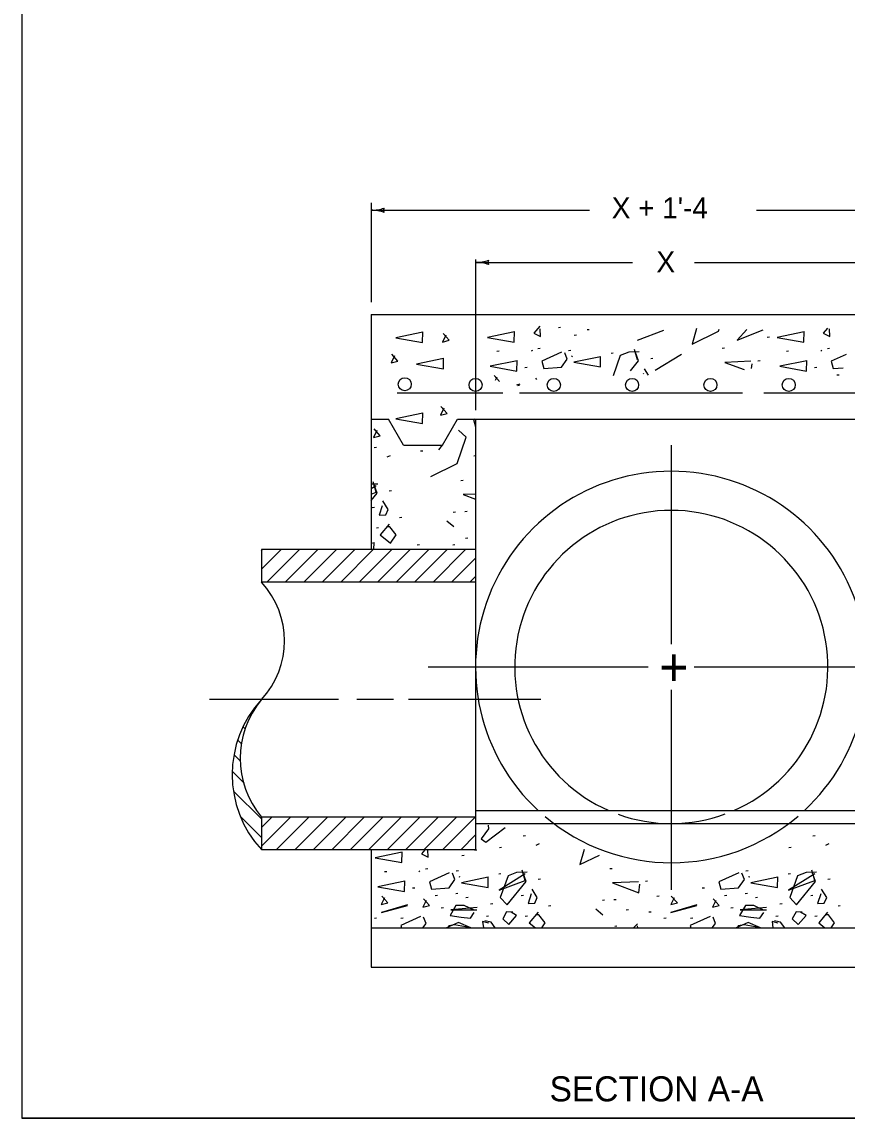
# Model space of a CAD drawing. Extents: x 1007 to 1035.5, y 1000.5 to 1021.5.
# Drawn here: x 1007 to 1014.9, y 1000.5 to 1011 of the extents above; entities that cross this region are included whole.
import ezdxf

# ---------------------------------------------------------------- set-up
doc = ezdxf.new("R2010")
doc.units = 0
for name, color, linetype in [('Level 1', 7, 'Continuous'), ('Level 10', 7, 'Continuous'), ('Level 11', 7, 'Continuous')]:
    doc.layers.add(name, color=color, linetype=linetype)

msp = doc.modelspace()

# ---------------------------------------------------------------- linework, layer by layer
at = {"layer": 'Level 1'}
for p, q in [((1010.345, 1009.268), (1010.345, 1008.317)), ((1010.345, 1009.196), (1012.437, 1009.196)), ((1014.036, 1009.196), (1016.095, 1009.196)), ((1011.345, 1008.724), (1011.345, 1007.282)), ((1011.345, 1008.696), (1012.849, 1008.696)), ((1013.444, 1008.696), (1015.095, 1008.696)), ((1010.345, 1008.196), (1016.095, 1008.196)), ((1010.345, 1008.196), (1010.345, 1005.946)), ((1010.595, 1007.446), (1011.607, 1007.446)), ((1011.765, 1007.446), (1013.901, 1007.446)), ((1014.106, 1007.446), (1015.845, 1007.446)), ((1010.343, 1007.196), (1010.345, 1007.196)), ((1010.345, 1007.196), (1010.51, 1007.196)), ((1010.654, 1006.946), (1010.51, 1007.196)), ((1011.027, 1006.946), (1011.171, 1007.196)), ((1011.171, 1007.196), (1011.343, 1007.196)), ((1011.345, 1007.196), (1015.095, 1007.196)), ((1011.345, 1007.196), (1011.345, 1003.071)), ((1010.654, 1006.946), (1011.027, 1006.946)), ((1013.22, 1006.945), (1013.22, 1005.041)), ((1011.345, 1005.946), (1009.294, 1005.946)), ((1009.294, 1005.946), (1009.294, 1005.633)), ((1009.294, 1005.935), (1009.306, 1005.946)), ((1009.294, 1005.758), (1009.482, 1005.946)), ((1009.347, 1005.633), (1009.659, 1005.946)), ((1009.523, 1005.633), (1009.836, 1005.946)), ((1009.7, 1005.633), (1010.013, 1005.946)), ((1009.877, 1005.633), (1010.189, 1005.946)), ((1010.054, 1005.633), (1010.366, 1005.946)), ((1010.231, 1005.633), (1010.543, 1005.946)), ((1010.407, 1005.633), (1010.72, 1005.946)), ((1010.584, 1005.633), (1010.897, 1005.946)), ((1010.761, 1005.633), (1011.073, 1005.946)), ((1010.938, 1005.633), (1011.25, 1005.946)), ((1011.114, 1005.633), (1011.345, 1005.864)), ((1011.345, 1005.633), (1009.294, 1005.633)), ((1011.291, 1005.633), (1011.345, 1005.688)), ((1010.89, 1004.821), (1013, 1004.821)), ((1013.44, 1004.821), (1015.468, 1004.821)), ((1013.22, 1004.601), (1013.22, 1002.686)), ((1010.032, 1004.508), (1008.797, 1004.508)), ((1010.56, 1004.508), (1010.208, 1004.508)), ((1011.97, 1004.508), (1010.703, 1004.508)), ((1009.122, 1004.245), (1009.142, 1004.225)), ((1009.069, 1004.12), (1009.106, 1004.083)), ((1009.034, 1003.978), (1009.095, 1003.918)), ((1009.019, 1003.816), (1009.129, 1003.707)), ((1009.031, 1003.628), (1009.294, 1003.365)), ((1009.096, 1003.387), (1009.294, 1003.188)), ((1011.345, 1003.383), (1009.294, 1003.383)), ((1009.294, 1003.383), (1009.294, 1003.071)), ((1009.294, 1003.282), (1009.395, 1003.383)), ((1009.294, 1003.106), (1009.572, 1003.383)), ((1009.436, 1003.071), (1009.749, 1003.383)), ((1009.613, 1003.071), (1009.926, 1003.383)), ((1009.79, 1003.071), (1010.102, 1003.383)), ((1009.967, 1003.071), (1010.279, 1003.383)), ((1010.144, 1003.071), (1010.456, 1003.383)), ((1010.32, 1003.071), (1010.633, 1003.383)), ((1010.497, 1003.071), (1010.81, 1003.383)), ((1010.674, 1003.071), (1010.986, 1003.383)), ((1010.851, 1003.071), (1011.163, 1003.383)), ((1011.027, 1003.071), (1011.34, 1003.383)), ((1011.345, 1003.446), (1015.095, 1003.446)), ((1011.345, 1003.321), (1015.095, 1003.321)), ((1011.204, 1003.071), (1011.345, 1003.212)), ((1011.345, 1003.071), (1009.294, 1003.071)), ((1010.345, 1003.071), (1010.345, 1001.946)), ((1010.345, 1002.321), (1016.095, 1002.321)), ((1010.345, 1001.946), (1016.095, 1001.946))]:
    msp.add_line(p, q, dxfattribs=at)
for points in [[(1010.84, 1008.028), (1010.581, 1007.975), (1010.838, 1007.929), (1010.84, 1008.031)], [(1011.061, 1008.001), (1011.029, 1007.934), (1011.093, 1007.95), (1011.035, 1008.017)], [(1011.719, 1008.032), (1011.46, 1007.978)], [(1011.716, 1007.933), (1011.719, 1008.034)], [(1011.961, 1008.086), (1011.903, 1008.018)], [(1011.903, 1008.018), (1011.967, 1007.986)], [(1011.967, 1007.986), (1011.964, 1008.061)], [(1012.16, 1008.072), (1012.139, 1008.069)], [(1012.435, 1008.052), (1012.414, 1008.049)], [(1012.898, 1007.953), (1013.149, 1008.046)], [(1013.463, 1008.062), (1013.42, 1007.914)], [(1013.42, 1007.914), (1013.673, 1008.037)], [(1013.673, 1008.037), (1013.68, 1008.058)], [(1013.943, 1008.054), (1013.852, 1007.952)], [(1013.852, 1007.952), (1014.1, 1008.051)], [(1014.492, 1008.032), (1014.233, 1007.978), (1014.489, 1007.933), (1014.492, 1008.034)], [(1014.716, 1008.066), (1014.676, 1008.018)], [(1014.676, 1008.018), (1014.74, 1007.986)], [(1014.74, 1007.986), (1014.737, 1008.061)], [(1011.46, 1007.978), (1011.716, 1007.933)], [(1012.311, 1008), (1012.29, 1007.997)], [(1014.161, 1007.98), (1014.14, 1007.977)], [(1010.569, 1007.802), (1010.537, 1007.735), (1010.601, 1007.751), (1010.542, 1007.818)], [(1011.571, 1007.847), (1011.55, 1007.844)], [(1011.89, 1007.854), (1011.879, 1007.846)], [(1011.964, 1007.873), (1011.943, 1007.87)], [(1012.17, 1007.837), (1011.98, 1007.749)], [(1012.223, 1007.77), (1012.199, 1007.831)], [(1012.259, 1007.853), (1012.237, 1007.85)], [(1012.274, 1007.793), (1012.263, 1007.798)], [(1012.543, 1007.793), (1012.285, 1007.74), (1012.541, 1007.695), (1012.543, 1007.796)], [(1012.664, 1007.827), (1012.643, 1007.824)], [(1012.732, 1007.806), (1012.662, 1007.61)], [(1012.815, 1007.838), (1012.732, 1007.806)], [(1012.914, 1007.841), (1012.815, 1007.838)], [(1012.898, 1007.763), (1012.868, 1007.862)], [(1012.906, 1007.753), (1012.874, 1007.843)], [(1013.317, 1007.814), (1013.066, 1007.66)], [(1013.729, 1007.875), (1013.708, 1007.873)], [(1014.344, 1007.847), (1014.323, 1007.844)], [(1014.663, 1007.854), (1014.652, 1007.846)], [(1014.737, 1007.873), (1014.716, 1007.87)], [(1014.896, 1007.815), (1014.753, 1007.749)], [(1011.039, 1007.777), (1010.781, 1007.723), (1011.037, 1007.678), (1011.039, 1007.779)], [(1011.745, 1007.754), (1011.486, 1007.701)], [(1011.486, 1007.701), (1011.742, 1007.656)], [(1011.742, 1007.656), (1011.745, 1007.757)], [(1011.84, 1007.689), (1011.818, 1007.687)], [(1011.98, 1007.749), (1011.999, 1007.679)], [(1011.999, 1007.679), (1012.167, 1007.693)], [(1012.167, 1007.693), (1012.223, 1007.77)], [(1012.829, 1007.658), (1012.906, 1007.753)], [(1013.044, 1007.775), (1013.023, 1007.772)], [(1013.982, 1007.75), (1013.732, 1007.739)], [(1013.732, 1007.739), (1013.917, 1007.669)], [(1013.99, 1007.681), (1013.996, 1007.726)], [(1014.07, 1007.755), (1014.048, 1007.752)], [(1014.518, 1007.754), (1014.259, 1007.701)], [(1014.259, 1007.701), (1014.515, 1007.656)], [(1014.515, 1007.656), (1014.518, 1007.757)], [(1014.613, 1007.689), (1014.591, 1007.687)], [(1014.753, 1007.749), (1014.772, 1007.679)], [(1014.772, 1007.679), (1014.866, 1007.687)], [(1011.575, 1007.555), (1011.523, 1007.614)], [(1011.55, 1007.598), (1011.534, 1007.564)], [(1011.933, 1007.575), (1011.923, 1007.587)], [(1012.954, 1007.633), (1012.952, 1007.627)], [(1013.002, 1007.615), (1012.962, 1007.678)], [(1014.829, 1007.617), (1014.807, 1007.615)], [(1011.77, 1007.529), (1011.739, 1007.52)], [(1011.749, 1007.518), (1011.77, 1007.523)], [(1011.041, 1007.299), (1011.009, 1007.233), (1011.073, 1007.249), (1011.014, 1007.315)], [(1010.84, 1007.253), (1010.581, 1007.199), (1010.838, 1007.154), (1010.84, 1007.255)], [(1011.338, 1007.196), (1011.327, 1007.191)], [(1011.327, 1007.191), (1011.345, 1007.122)], [(1010.401, 1007.085), (1010.369, 1007.019), (1010.433, 1007.035), (1010.375, 1007.101)], [(1010.558, 1007.113), (1010.557, 1007.114)], [(1011.255, 1007.023), (1011.183, 1007.09)], [(1011.17, 1006.77), (1011.255, 1007.023)], [(1010.396, 1006.922), (1010.375, 1006.919)], [(1010.84, 1006.889), (1010.818, 1006.887)], [(1011.026, 1006.946), (1010.991, 1006.9)], [(1010.528, 1006.844), (1010.496, 1006.831)], [(1010.916, 1006.647), (1011.17, 1006.77)], [(1011.345, 1006.843), (1011.329, 1006.841)], [(1010.41, 1006.573), (1010.345, 1006.571)], [(1010.394, 1006.557), (1010.345, 1006.527)], [(1010.394, 1006.496), (1010.365, 1006.595)], [(1010.402, 1006.485), (1010.37, 1006.576)], [(1011.226, 1006.608), (1011.204, 1006.605)], [(1010.345, 1006.478), (1010.394, 1006.496)], [(1010.345, 1006.415), (1010.402, 1006.485)], [(1010.54, 1006.507), (1010.519, 1006.504)], [(1011.345, 1006.477), (1011.228, 1006.472)], [(1011.228, 1006.472), (1011.345, 1006.428)], [(1010.377, 1006.35), (1010.355, 1006.347)], [(1010.45, 1006.365), (1010.421, 1006.275), (1010.485, 1006.277), (1010.509, 1006.331), (1010.458, 1006.411)], [(1010.639, 1006.252), (1010.617, 1006.249)], [(1011.137, 1006.163), (1011.071, 1006.219)], [(1011.154, 1006.304), (1011.132, 1006.302)], [(1011.265, 1006.311), (1011.244, 1006.308)], [(1010.416, 1006.154), (1010.395, 1006.151)], [(1010.517, 1006.189), (1010.432, 1006.088), (1010.53, 1006.008), (1010.584, 1006.088), (1010.525, 1006.165), (1010.496, 1006.165)], [(1010.374, 1006.009), (1010.345, 1006.003)], [(1010.372, 1005.946), (1010.374, 1006.012)], [(1011.272, 1006.055), (1011.25, 1006.053)], [(1010.809, 1005.99), (1010.787, 1005.987)], [(1011.147, 1005.99), (1011.126, 1005.987)], [(1011.345, 1005.95), (1011.341, 1005.946)], [(1011.443, 1003.142), (1011.63, 1003.283)], [(1011.465, 1003.305), (1011.47, 1003.27)], [(1011.47, 1003.27), (1011.4, 1003.174)], [(1011.4, 1003.174), (1011.443, 1003.142)], [(1011.824, 1003.203), (1011.802, 1003.201)], [(1014.597, 1003.203), (1014.576, 1003.201)], [(1010.86, 1003.071), (1010.827, 1003.032)], [(1010.891, 1003), (1010.888, 1003.071)], [(1011.359, 1003.066), (1011.338, 1003.063)], [(1011.595, 1003.092), (1011.573, 1003.089)], [(1011.955, 1003.126), (1011.923, 1003.112)], [(1012.387, 1003.074), (1012.344, 1002.928)], [(1014.368, 1003.092), (1014.347, 1003.089)], [(1014.728, 1003.126), (1014.696, 1003.112)], [(1010.643, 1003.046), (1010.384, 1002.992), (1010.64, 1002.947), (1010.643, 1003.048)], [(1010.827, 1003.032), (1010.891, 1003)], [(1011.235, 1003.014), (1011.213, 1003.011)], [(1012.344, 1002.928), (1012.532, 1003.02)], [(1010.495, 1002.86), (1010.474, 1002.858)], [(1010.813, 1002.868), (1010.803, 1002.86)], [(1010.888, 1002.887), (1010.867, 1002.884)], [(1011.182, 1002.867), (1011.161, 1002.864)], [(1011.822, 1002.839), (1011.571, 1002.684), (1011.822, 1002.777), (1011.792, 1002.876)], [(1011.838, 1002.855), (1011.739, 1002.852), (1011.656, 1002.82), (1011.582, 1002.612), (1011.648, 1002.543), (1011.83, 1002.767), (1011.798, 1002.857)], [(1012.653, 1002.889), (1012.632, 1002.887)], [(1013.956, 1002.867), (1013.934, 1002.864)], [(1014.595, 1002.839), (1014.344, 1002.684), (1014.595, 1002.777), (1014.565, 1002.876)], [(1014.611, 1002.855), (1014.512, 1002.852), (1014.429, 1002.82), (1014.355, 1002.612), (1014.421, 1002.543), (1014.603, 1002.767), (1014.571, 1002.857)], [(1010.669, 1002.768), (1010.41, 1002.715), (1010.666, 1002.669), (1010.669, 1002.771)], [(1011.093, 1002.85), (1010.904, 1002.762), (1010.923, 1002.693), (1011.091, 1002.706), (1011.147, 1002.784), (1011.123, 1002.845)], [(1011.197, 1002.807), (1011.187, 1002.812)], [(1011.467, 1002.807), (1011.209, 1002.754), (1011.465, 1002.709), (1011.467, 1002.81)], [(1011.588, 1002.841), (1011.567, 1002.838)], [(1011.968, 1002.788), (1011.946, 1002.786)], [(1012.906, 1002.764), (1012.656, 1002.753), (1012.909, 1002.657), (1012.92, 1002.74)], [(1012.993, 1002.769), (1012.972, 1002.766)], [(1013.866, 1002.85), (1013.677, 1002.762)], [(1013.677, 1002.762), (1013.696, 1002.693)], [(1013.864, 1002.706), (1013.92, 1002.784)], [(1013.92, 1002.784), (1013.896, 1002.845)], [(1013.971, 1002.807), (1013.96, 1002.812)], [(1014.24, 1002.807), (1013.982, 1002.754), (1014.238, 1002.709), (1014.24, 1002.81)], [(1014.361, 1002.841), (1014.34, 1002.838)], [(1014.741, 1002.788), (1014.72, 1002.786)], [(1010.764, 1002.703), (1010.742, 1002.701)], [(1011.176, 1002.651), (1011.155, 1002.648)], [(1011.878, 1002.647), (1011.848, 1002.556), (1011.912, 1002.559), (1011.936, 1002.612), (1011.886, 1002.692)], [(1013.537, 1002.703), (1013.515, 1002.701)], [(1013.696, 1002.693), (1013.864, 1002.706)], [(1013.949, 1002.651), (1013.928, 1002.648)], [(1014.651, 1002.647), (1014.621, 1002.556), (1014.685, 1002.559), (1014.709, 1002.612), (1014.659, 1002.692)], [(1010.474, 1002.611), (1010.442, 1002.545), (1010.506, 1002.561), (1010.447, 1002.627)], [(1010.693, 1002.543), (1010.443, 1002.468), (1010.693, 1002.537)], [(1010.873, 1002.585), (1010.841, 1002.519), (1010.905, 1002.535), (1010.847, 1002.601)], [(1010.98, 1002.631), (1010.958, 1002.629)], [(1011.274, 1002.612), (1011.253, 1002.609)], [(1011.51, 1002.553), (1011.488, 1002.55)], [(1011.804, 1002.631), (1011.783, 1002.629)], [(1012.581, 1002.586), (1012.56, 1002.583)], [(1012.692, 1002.592), (1012.671, 1002.589)], [(1013.105, 1002.625), (1013.083, 1002.622)], [(1013.247, 1002.611), (1013.215, 1002.545), (1013.279, 1002.561), (1013.22, 1002.627)], [(1013.466, 1002.543), (1013.216, 1002.468), (1013.466, 1002.537)], [(1013.646, 1002.585), (1013.614, 1002.519), (1013.678, 1002.535), (1013.62, 1002.601)], [(1013.753, 1002.631), (1013.731, 1002.629)], [(1014.047, 1002.612), (1014.026, 1002.609)], [(1014.283, 1002.553), (1014.261, 1002.55)], [(1014.577, 1002.631), (1014.556, 1002.629)], [(1011.038, 1002.514), (1011.017, 1002.511)], [(1011.331, 1002.492), (1011.237, 1002.535), (1011.157, 1002.535), (1011.101, 1002.439), (1011.208, 1002.425), (1011.296, 1002.415), (1011.333, 1002.468)], [(1011.36, 1002.516), (1011.107, 1002.495), (1011.357, 1002.495)], [(1011.702, 1002.473), (1011.643, 1002.476), (1011.606, 1002.407), (1011.664, 1002.353), (1011.739, 1002.439), (1011.686, 1002.471)], [(1011.944, 1002.471), (1011.859, 1002.369)], [(1011.952, 1002.447), (1011.923, 1002.447)], [(1012.011, 1002.369), (1011.952, 1002.447)], [(1012.066, 1002.533), (1012.045, 1002.53)], [(1012.565, 1002.444), (1012.498, 1002.5)], [(1012.81, 1002.494), (1012.789, 1002.491)], [(1013.026, 1002.474), (1013.005, 1002.472)], [(1013.812, 1002.514), (1013.79, 1002.511)], [(1014.104, 1002.492), (1014.011, 1002.535), (1013.931, 1002.535), (1013.875, 1002.439), (1013.981, 1002.425), (1014.069, 1002.415), (1014.107, 1002.468)], [(1014.133, 1002.516), (1013.88, 1002.495), (1014.131, 1002.495)], [(1014.475, 1002.473), (1014.416, 1002.476), (1014.379, 1002.407), (1014.437, 1002.353), (1014.512, 1002.439), (1014.459, 1002.471)], [(1014.717, 1002.471), (1014.632, 1002.369)], [(1014.725, 1002.447), (1014.696, 1002.447)], [(1014.784, 1002.369), (1014.725, 1002.447)], [(1014.839, 1002.533), (1014.818, 1002.53)], [(1010.397, 1002.415), (1010.376, 1002.413)], [(1010.819, 1002.432), (1010.629, 1002.344)], [(1010.629, 1002.344), (1010.635, 1002.321)], [(1010.652, 1002.415), (1010.631, 1002.413)], [(1010.84, 1002.321), (1010.872, 1002.365)], [(1010.872, 1002.365), (1010.848, 1002.426)], [(1011.181, 1002.372), (1011.067, 1002.321)], [(1011.088, 1002.343), (1011.082, 1002.321)], [(1011.144, 1002.351), (1011.088, 1002.343)], [(1011.285, 1002.324), (1011.144, 1002.351)], [(1011.301, 1002.321), (1011.181, 1002.372)], [(1011.472, 1002.367), (1011.413, 1002.383)], [(1011.413, 1002.383), (1011.42, 1002.321)], [(1011.494, 1002.377), (1011.435, 1002.388)], [(1011.47, 1002.435), (1011.449, 1002.432)], [(1011.534, 1002.321), (1011.494, 1002.377)], [(1011.843, 1002.435), (1011.822, 1002.432)], [(1011.859, 1002.369), (1011.918, 1002.321)], [(1011.979, 1002.321), (1012.011, 1002.369)], [(1012.699, 1002.337), (1012.678, 1002.334)], [(1012.896, 1002.361), (1012.858, 1002.321)], [(1012.9, 1002.321), (1012.898, 1002.34)], [(1013.17, 1002.415), (1013.149, 1002.413)], [(1013.592, 1002.432), (1013.402, 1002.344)], [(1013.402, 1002.344), (1013.408, 1002.321)], [(1013.425, 1002.415), (1013.404, 1002.413)], [(1013.613, 1002.321), (1013.645, 1002.365)], [(1013.645, 1002.365), (1013.621, 1002.426)], [(1013.955, 1002.372), (1013.84, 1002.321)], [(1013.861, 1002.343), (1013.855, 1002.321)], [(1013.917, 1002.351), (1013.861, 1002.343)], [(1014.059, 1002.324), (1013.917, 1002.351)], [(1014.075, 1002.321), (1013.955, 1002.372)], [(1014.245, 1002.367), (1014.187, 1002.383)], [(1014.187, 1002.383), (1014.193, 1002.321)], [(1014.267, 1002.377), (1014.208, 1002.388)], [(1014.244, 1002.435), (1014.222, 1002.432)], [(1014.307, 1002.321), (1014.267, 1002.377)], [(1014.617, 1002.435), (1014.595, 1002.432)], [(1014.632, 1002.369), (1014.691, 1002.321)], [(1014.752, 1002.321), (1014.784, 1002.369)], [(1011.533, 1002.321), (1011.534, 1002.321)], [(1014.306, 1002.321), (1014.307, 1002.321)]]:
    msp.add_lwpolyline(points, dxfattribs=at)
for centre in [(1010.667, 1007.529), (1011.345, 1007.523), (1012.095, 1007.523), (1012.845, 1007.523), (1013.595, 1007.523), (1014.345, 1007.523)]:
    msp.add_circle(centre, 0.0625, dxfattribs=at)
for centre, radius, start, end in [((1010.345, 1009.587), 0.391, 270, 288.6688), ((1010.345, 1008.805), 0.391, 71.3472, 89.9939), ((1010.345, 1009.587), 0.391, 269.9878, 270), ((1010.494, 1009.196), 0.0312, 138.7746, 220.8913), ((1011.345, 1009.087), 0.391, 270, 288.6688), ((1011.345, 1008.305), 0.391, 71.3472, 89.9939), ((1011.345, 1009.087), 0.391, 269.9878, 270), ((1011.494, 1008.696), 0.0312, 138.7746, 220.8913), ((1013.22, 1004.821), 1.875, 312.8333, 227.1666), ((1013.22, 1004.821), 1.5, 293.5565, 246.4428), ((1008.689, 1005.071), 0.826, 317.0835, 42.9165), ((1010.076, 1003.79), 1.062, 137.4157, 222.5843), ((1009.974, 1003.946), 0.882, 140.3841, 219.6159), ((1013.22, 1004.821), 1.875, 229.8586, 310.3482), ((1013.22, 1004.821), 1.5, 250.1173, 290.1696)]:
    msp.add_arc(centre, radius, start, end, dxfattribs=at)
at = {"layer": 'Level 10'}
for p in [(1007, 1021.5), (1035.5, 1000.5)]:
    msp.add_line(p, (1007, 1000.5), dxfattribs=at)
at = {"layer": 'Level 11'}
msp.add_lwpolyline([(1007, 1000.5), (1035.5, 1000.5), (1035.5, 1021.5), (1007, 1021.5)], close=True, dxfattribs=at)

# ---------------------------------------------------------------- texts
at = {"layer": 'Level 1'}
for s, height, p in [("X + 1'-4", 0.2, (1012.65, 1009.119)), ('X', 0.2, (1013.078, 1008.602)), ('+', 0.36, (1013.104, 1004.641)), ('SECTION A-A', 0.24, (1012.054, 1000.66))]:
    msp.add_text(s, height=height, dxfattribs=at).set_placement(p)

doc.saveas('drawing.dxf')
